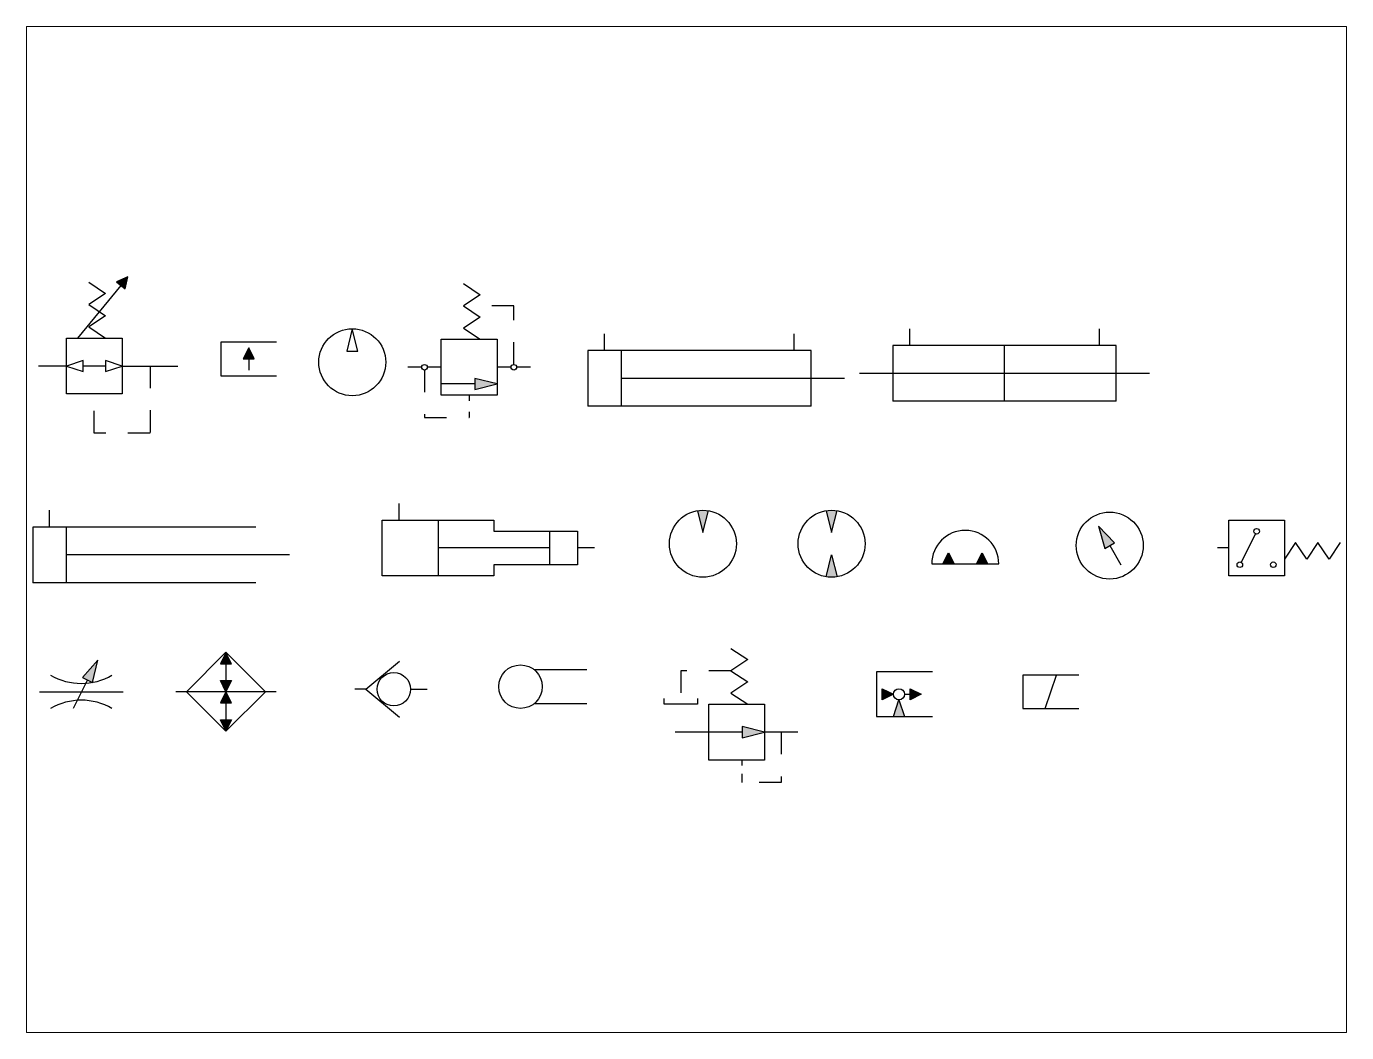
# Paper-space layout 'Layout1' of a CAD drawing. Header units: inches. Extents: x 1.05 to 9.45, y 0.8 to 7.2.
# The model-space entities are those that its viewports show. They can reach past a viewport. Long polylines and large blocks are cut down to what shows.
import ezdxf

# ---------------------------------------------------------------- set-up
doc = ezdxf.new("R2010")
doc.units = ezdxf.units.IN
doc.header["$MEASUREMENT"] = 0
doc.linetypes.add('DOTS', pattern=[0.1, 0.05, -0.05])

# ---------------------------------------------------------------- blocks, each defined once
blk = doc.blocks.new('Air Regulator')
for p, q in [((0.737, 0.722), (0.35, 0.25)), ((0.45, 0.75), (0.6, 0.65)), ((0.8, 0.8), (0.698, 0.754)), ((0.698, 0.754), (0.776, 0.691)), ((0.776, 0.691), (0.8, 0.8)), ((0.6, 0.65), (0.45, 0.55)), ((0.45, 0.55), (0.6, 0.45)), ((0.6, 0.45), (0.45, 0.35)), ((0.45, 0.35), (0.6, 0.25)), ((0.25, 0), (0, 0)), ((0.4, 0.05), (0.25, 0)), ((0.25, 0), (0.4, -0.05)), ((0.4, -0.05), (0.4, 0.05)), ((0.6, 0), (0.4, 0)), ((0.75, 0), (0.6, 0.05)), ((0.6, 0.05), (0.6, -0.05)), ((0.6, -0.05), (0.75, 0)), ((0.75, 0), (1.25, 0))]:
    blk.add_line(p, q)
at = {"linetype": 'DOTS'}
for p, q in [((1, 0), (1, -0.6)), ((0.5, -0.6), (0.5, -0.25)), ((1, -0.6), (0.5, -0.6))]:
    blk.add_line(p, q, dxfattribs=at)
blk.add_lwpolyline([(0.25, -0.25), (0.25, 0.25), (0.75, 0.25), (0.75, -0.25)], close=True)
blk.add_solid([(0.776, 0.691), (0.698, 0.754), (0.8, 0.8)])
blk = doc.blocks.new('Compensator')
for p, q in [((-0.5, 0.15), (-0.5, -0.15)), ((0, 0.15), (-0.5, 0.15)), ((-0.25, 0.1), (-0.3, 0)), ((-0.3, 0), (-0.2, 0)), ((-0.2, 0), (-0.25, 0.1)), ((-0.25, 0), (-0.25, -0.1)), ((-0.5, -0.15), (0, -0.15))]:
    blk.add_line(p, q)
blk.add_solid([(-0.3, 0), (-0.2, 0), (-0.25, 0.1)])
blk = doc.blocks.new('Compressor')
for p, q in [((0, 0), (-0.05, -0.2)), ((0.05, -0.2), (0, 0)), ((-0.05, -0.2), (0.05, -0.2))]:
    blk.add_line(p, q)
blk.add_circle((0, -0.3), 0.3)
blk = doc.blocks.new('Counter Balance')
for p, q in [((0.5, 0.75), (0.65, 0.65)), ((0.65, 0.65), (0.5, 0.55)), ((0.5, 0.55), (0.65, 0.45)), ((0.65, 0.45), (0.5, 0.35)), ((0.5, 0.35), (0.65, 0.25)), ((0.125, 0), (0, 0)), ((0.3, 0), (0.175, 0)), ((0.925, 0), (0.8, 0)), ((1.1, 0), (0.975, 0)), ((0.8, -0.15), (0.6, -0.1)), ((0.6, -0.1), (0.6, -0.2)), ((0.6, -0.15), (0.3, -0.15)), ((0.6, -0.2), (0.8, -0.15))]:
    blk.add_line(p, q)
at = {"linetype": 'DOTS'}
for p, q in [((0.95, 0.55), (0.6, 0.55)), ((0.95, 0.025), (0.95, 0.55)), ((0.15, -0.025), (0.15, -0.45)), ((0.55, -0.25), (0.55, -0.3)), ((0.15, -0.45), (0.55, -0.45)), ((0.55, -0.4), (0.55, -0.45))]:
    blk.add_line(p, q, dxfattribs=at)
blk.add_lwpolyline([(0.3, -0.25), (0.3, 0.25), (0.8, 0.25), (0.8, -0.25)], close=True)
for centre in [(0.15, 0), (0.95, 0)]:
    blk.add_circle(centre, 0.025)
blk.add_solid([(0.6, -0.1), (0.6, -0.2), (0.8, -0.15)])
blk = doc.blocks.new('Cylinder - Double Acting')
for p, q in [((0, -0.15), (0, 0)), ((1.7, -0.15), (1.7, 0)), ((-0.15, -0.15), (-0.15, -0.65)), ((1.85, -0.15), (-0.15, -0.15)), ((0.15, -0.15), (0.15, -0.65)), ((1.85, -0.65), (1.85, -0.15)), ((2.15, -0.4), (0.15, -0.4)), ((1.85, -0.65), (-0.15, -0.65))]:
    blk.add_line(p, q)
blk = doc.blocks.new('Cylinder - Double Ended')
for p, q in [((0, -0.15), (0, 0)), ((1.7, -0.15), (1.7, 0)), ((-0.15, -0.15), (-0.15, -0.65)), ((1.85, -0.15), (-0.15, -0.15)), ((0.85, -0.65), (0.85, -0.15)), ((1.85, -0.65), (1.85, -0.15)), ((2.15, -0.4), (-0.45, -0.4)), ((1.85, -0.65), (-0.15, -0.65))]:
    blk.add_line(p, q)
blk = doc.blocks.new('Cylinder - Single Acting')
for p, q in [((0, -0.15), (0, 0)), ((-0.15, -0.15), (-0.15, -0.65)), ((1.850001, -0.15), (-0.15, -0.15)), ((0.150001, -0.15), (0.150001, -0.65)), ((2.150001, -0.4), (0.150001, -0.4)), ((1.850001, -0.65), (-0.149999, -0.65))]:
    blk.add_line(p, q)
blk = doc.blocks.new('Intensifier')
for p, q in [((-1.75, 0.25), (-1.75, 0.4)), ((-1.4, 0.25), (-1.4, -0.25)), ((-0.4, -0.15), (-0.4, 0.15)), ((-0.4, 0), (-1.4, 0)), ((0, 0), (-0.15, 0))]:
    blk.add_line(p, q)
for points in [[(-0.9, -0.15), (-0.9, -0.25), (-1.9, -0.25), (-1.9, 0.25), (-0.9, 0.25), (-0.9, 0.15)], [(-0.9, 0.15), (-0.9, 0.15), (-0.15, 0.15), (-0.15, -0.15), (-0.9, -0.15)]]:
    blk.add_lwpolyline(points)
blk = doc.blocks.new('Motor - Hydraulic')
for p, q in [((-0.048912, -0.004351), (0, -0.2)), ((0, -0.2), (0.049116, -0.003539))]:
    blk.add_line(p, q)
blk.add_circle((0, -0.3), 0.3)
blk.add_solid([(-0.048912, -0.004351), (0.049116, -0.003539), (0, -0.2)])
blk = doc.blocks.new('Motor - Hydraulic Bidirectional')
for p, q in [((-0.048912, -0.004351), (0, -0.2)), ((0, -0.2), (0.049116, -0.003539)), ((-0.048912, -0.59565), (0, -0.4)), ((0, -0.4), (0.049116, -0.596461))]:
    blk.add_line(p, q)
blk.add_circle((0, -0.3), 0.3)
for points in [[(-0.048912, -0.004351), (0.049116, -0.003539), (0, -0.2)], [(-0.048912, -0.59565), (0, -0.4), (0.049116, -0.596461)]]:
    blk.add_solid(points)
blk = doc.blocks.new('Motor - Oscillating Hydraulic')
for p, q in [((-0.2, -0.3), (-0.15, -0.2)), ((-0.15, -0.2), (-0.1, -0.3)), ((0.1, -0.3), (0.15, -0.2)), ((0.15, -0.2), (0.2, -0.3)), ((-0.3, -0.3), (0.3, -0.3))]:
    blk.add_line(p, q)
blk.add_arc((0, -0.3), 0.3, 0, 180)
for points in [[(-0.2, -0.3), (-0.15, -0.2), (-0.1, -0.3)], [(0.1, -0.3), (0.15, -0.2), (0.2, -0.3)]]:
    blk.add_solid(points)
blk = doc.blocks.new('Pressure Gage')
for p, q in [((0.343302, 0.024999), (0.2, 0.173205)), ((0.2, 0.173205), (0.256699, -0.025001)), ((0.256699, -0.025001), (0.343302, 0.024999)), ((0.3, 0), (0.4, -0.173206))]:
    blk.add_line(p, q)
blk.add_circle((0.3, 0), 0.3)
blk.add_solid([(0.256699, -0.025001), (0.343302, 0.024999), (0.2, 0.173205)])
blk = doc.blocks.new('Pressure Switch')
for p, q in [((0.339, 0.127), (0.211, -0.128)), ((0.1, 0), (0, 0)), ((0.7, 0.05), (0.6, -0.1)), ((0.8, -0.1), (0.7, 0.05)), ((0.9, 0.05), (0.8, -0.1)), ((1, -0.1), (0.9, 0.05)), ((1.1, 0.05), (1, -0.1))]:
    blk.add_line(p, q)
blk.add_lwpolyline([(0.1, -0.25), (0.1, 0.25), (0.6, 0.25), (0.6, -0.25)], close=True)
for centre in [(0.35, 0.15), (0.2, -0.15), (0.5, -0.15)]:
    blk.add_circle(centre, 0.025)
blk = doc.blocks.new('Restriction - Variable')
for p, q in [((0.522394, 0.284605), (0.387045, 0.129103)), ((0.476146, 0.083704), (0.522394, 0.284605)), ((0.387045, 0.129103), (0.476146, 0.083704)), ((0, 0), (0.75, 0)), ((0.431595, 0.106403), (0.300756, -0.150385))]:
    blk.add_line(p, q)
for centre, start, end in [((0.375, 0.616667), 239.4898, 300.5102), ((0.375, -0.616666), 59.48976, 120.5102)]:
    blk.add_arc(centre, 0.541667, start, end)
blk.add_solid([(0.387045, 0.129103), (0.476146, 0.083704), (0.522394, 0.284605)])
blk = doc.blocks.new('Temperature Control')
for p, q in [((0.45, 0.35), (0.4, 0.25)), ((0.4, 0.25), (0.5, 0.25)), ((0.5, 0.25), (0.45, 0.35)), ((0.45, 0.25), (0.45, 0.1)), ((0.9, 0), (0, 0)), ((0.4, 0.1), (0.5, 0.1)), ((0.45, 0), (0.4, 0.1)), ((0.45, 0), (0.4, -0.1)), ((0.5, 0.1), (0.45, 0)), ((0.5, -0.1), (0.45, 0)), ((0.4, -0.1), (0.5, -0.1)), ((0.45, -0.1), (0.45, -0.25)), ((0.45, -0.35), (0.4, -0.25)), ((0.4, -0.25), (0.5, -0.25)), ((0.5, -0.25), (0.45, -0.35))]:
    blk.add_line(p, q)
blk.add_lwpolyline([(0.45, -0.353553), (0.096446, 0), (0.45, 0.353554), (0.803553, 0)], close=True)
for points in [[(0.4, 0.25), (0.5, 0.25), (0.45, 0.35)], [(0.45, 0), (0.45, 0), (0.4, 0.1), (0.5, 0.1)], [(0.4, -0.1), (0.5, -0.1), (0.45, 0)], [(0.4, -0.25), (0.5, -0.25), (0.45, -0.35)]]:
    blk.add_solid(points)
blk = doc.blocks.new('Valve - Check')
for p, q in [((0.1, 0), (0.4, 0.25)), ((0.1, 0), (0, 0)), ((0.1, 0), (0.4, -0.25)), ((0.5, 0), (0.65, 0))]:
    blk.add_line(p, q)
blk.add_circle((0.35, 0), 0.15)
blk = doc.blocks.new('Valve - Mechanical')
for p, q in [((0, 0.15), (-0.470046, 0.15)), ((-0.468823, -0.15), (0, -0.15))]:
    blk.add_line(p, q)
blk.add_circle((-0.595, 0), 0.195)
blk = doc.blocks.new('Valve - Pressure Reducing')
for p, q in [((0.5, 0.75), (0.65, 0.65)), ((0.65, 0.65), (0.5, 0.55)), ((0.5, 0.55), (0.65, 0.45)), ((0.65, 0.45), (0.5, 0.35)), ((-0.1, 0.25), (-0.1, 0.3)), ((0.2, 0.25), (-0.1, 0.25)), ((0.2, 0.3), (0.2, 0.25)), ((0.5, 0.35), (0.65, 0.25)), ((0.3, 0), (0, 0)), ((0.6, 0), (0.3, 0)), ((0.8, 0), (0.6, 0.05)), ((0.6, 0.05), (0.6, -0.05)), ((0.6, -0.05), (0.8, 0)), ((1.1, 0), (0.8, 0))]:
    blk.add_line(p, q)
at = {"linetype": 'DOTS'}
for p, q in [((0.5, 0.55), (0.05, 0.55)), ((0.05, 0.55), (0.05, 0.25)), ((0.95, 0), (0.95, -0.45)), ((0.6, -0.3), (0.6, -0.25)), ((0.6, -0.45), (0.6, -0.375)), ((0.95, -0.45), (0.6, -0.45))]:
    blk.add_line(p, q, dxfattribs=at)
blk.add_lwpolyline([(0.3, -0.25), (0.3, 0.25), (0.8, 0.25), (0.8, -0.25)], close=True)
blk.add_solid([(0.6, 0.05), (0.6, -0.05), (0.8, 0)])
blk = doc.blocks.new('Valve - Servo')
for p, q in [((0, 0.2), (-0.5, 0.2)), ((-0.5, 0.2), (-0.5, -0.2)), ((-0.45, -0.05), (-0.45, 0.05)), ((-0.45, 0.05), (-0.350001, 0)), ((-0.350001, 0), (-0.45, -0.05)), ((-0.25, 0), (-0.2, 0)), ((-0.2, -0.05), (-0.2, 0.05)), ((-0.2, 0.05), (-0.1, 0)), ((-0.1, 0), (-0.2, -0.05)), ((-0.350001, -0.2), (-0.3, -0.05)), ((-0.3, -0.05), (-0.25, -0.2)), ((-0.5, -0.2), (0, -0.2))]:
    blk.add_line(p, q)
blk.add_circle((-0.3, 0), 0.05)
for points in [[(-0.45, 0.05), (-0.45, -0.05), (-0.350001, 0)], [(-0.2, 0.05), (-0.1, 0), (-0.2, -0.05)], [(-0.3, -0.05), (-0.350001, -0.2), (-0.25, -0.2)]]:
    blk.add_solid(points)
blk = doc.blocks.new('Valve - Solenoid')
for p, q in [((-0.5, 0.150001), (-0.5, -0.15)), ((0, 0.150001), (-0.5, 0.150001)), ((-0.300001, -0.15), (-0.2, 0.150001)), ((-0.5, -0.15), (0, -0.15))]:
    blk.add_line(p, q)

msp = doc.modelspace()

# ---------------------------------------------------------------- block references
for name, p in [('Air Regulator', (0.092, 8.208)), ('Counter Balance', (3.401, 8.197)), ('Compressor', (2.904, 8.542)), ('Cylinder - Double Ended', (7.898, 8.542)), ('Compensator', (2.226, 8.271)), ('Cylinder - Double Acting', (5.164, 8.497)), ('Cylinder - Single Acting', (0.191, 6.916)), ('Intensifier', (5.073, 6.578)), ('Motor - Hydraulic', (6.045, 6.916)), ('Motor - Hydraulic Bidirectional', (7.198, 6.916)), ('Pressure Gage', (9.39, 6.6)), ('Pressure Switch', (10.656, 6.578)), ('Motor - Oscillating Hydraulic', (8.396, 6.736)), ('Valve - Pressure Reducing', (5.797, 4.929)), ('Restriction - Variable', (0.101, 5.29)), ('Temperature Control', (1.322, 5.29)), ('Valve - Check', (2.926, 5.313)), ('Valve - Mechanical', (5.006, 5.336)), ('Valve - Servo', (8.102, 5.268)), ('Valve - Solenoid', (9.413, 5.29))]:
    msp.add_blockref(name, p)

psp = doc.layouts.get("Layout1")

# ---------------------------------------------------------------- viewports
at = {"layer": '0'}
psp.add_viewport(center=(5.25, 4), size=(8.4, 6.4), view_center_point=(5.8983, 6.7437), view_height=9.01208, dxfattribs=at)

doc.saveas('drawing.dxf')
